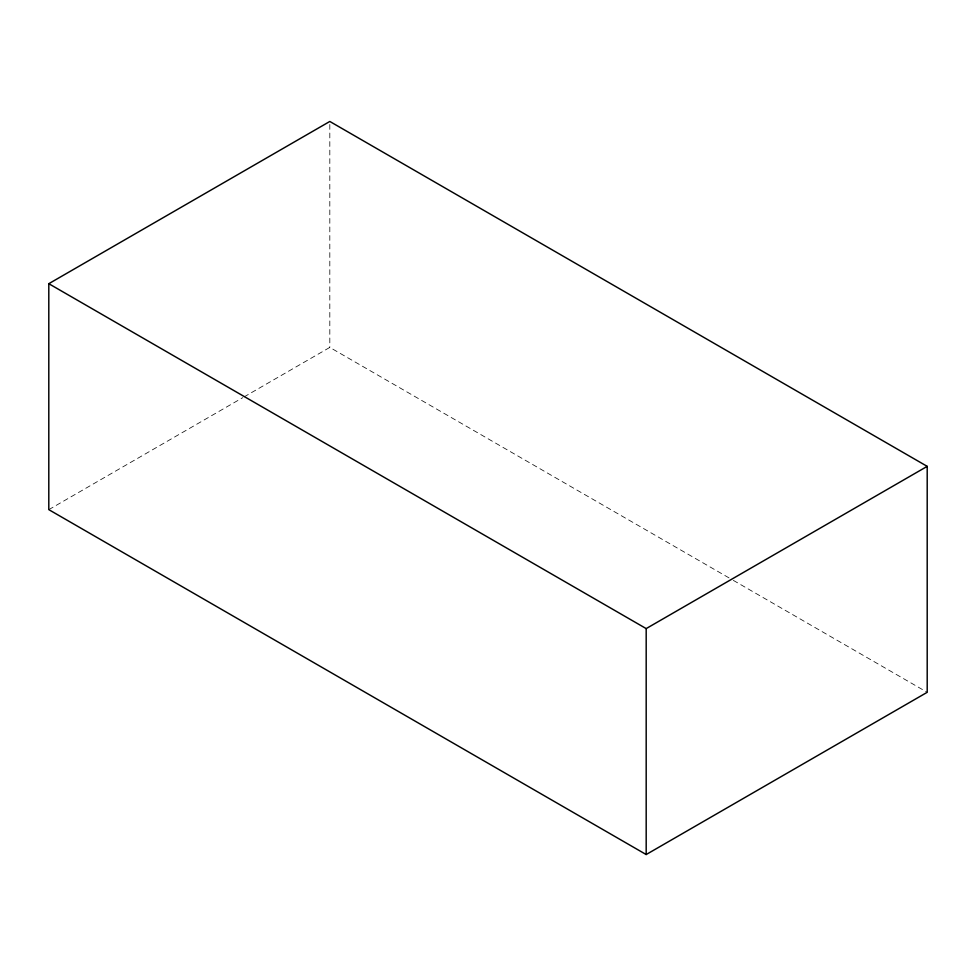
<?xml version="1.0" encoding="UTF-8"?>
<svg xmlns="http://www.w3.org/2000/svg" width="976" height="976" viewBox="0 0 976 976"><rect width="100%" height="100%" fill="white"/><g stroke="black" fill="none" stroke-linecap="round" stroke-linejoin="round"><path stroke-width="0.73" stroke-dasharray="4.88 3.66" d="M48.8 509.643L242.743 397.671M244.061 396.915L329.815 347.407L732.024 579.622M733.342 580.378L927.2 692.301M329.815 124.489L329.815 347.407"/><path stroke-width="1.46" d="M48.8 283.699L329.815 121.463L927.2 466.357L927.2 692.301L646.185 854.537L48.8 509.643L48.8 283.699L646.185 628.593L927.2 466.357M646.185 628.593L646.185 854.537"/></g></svg>
